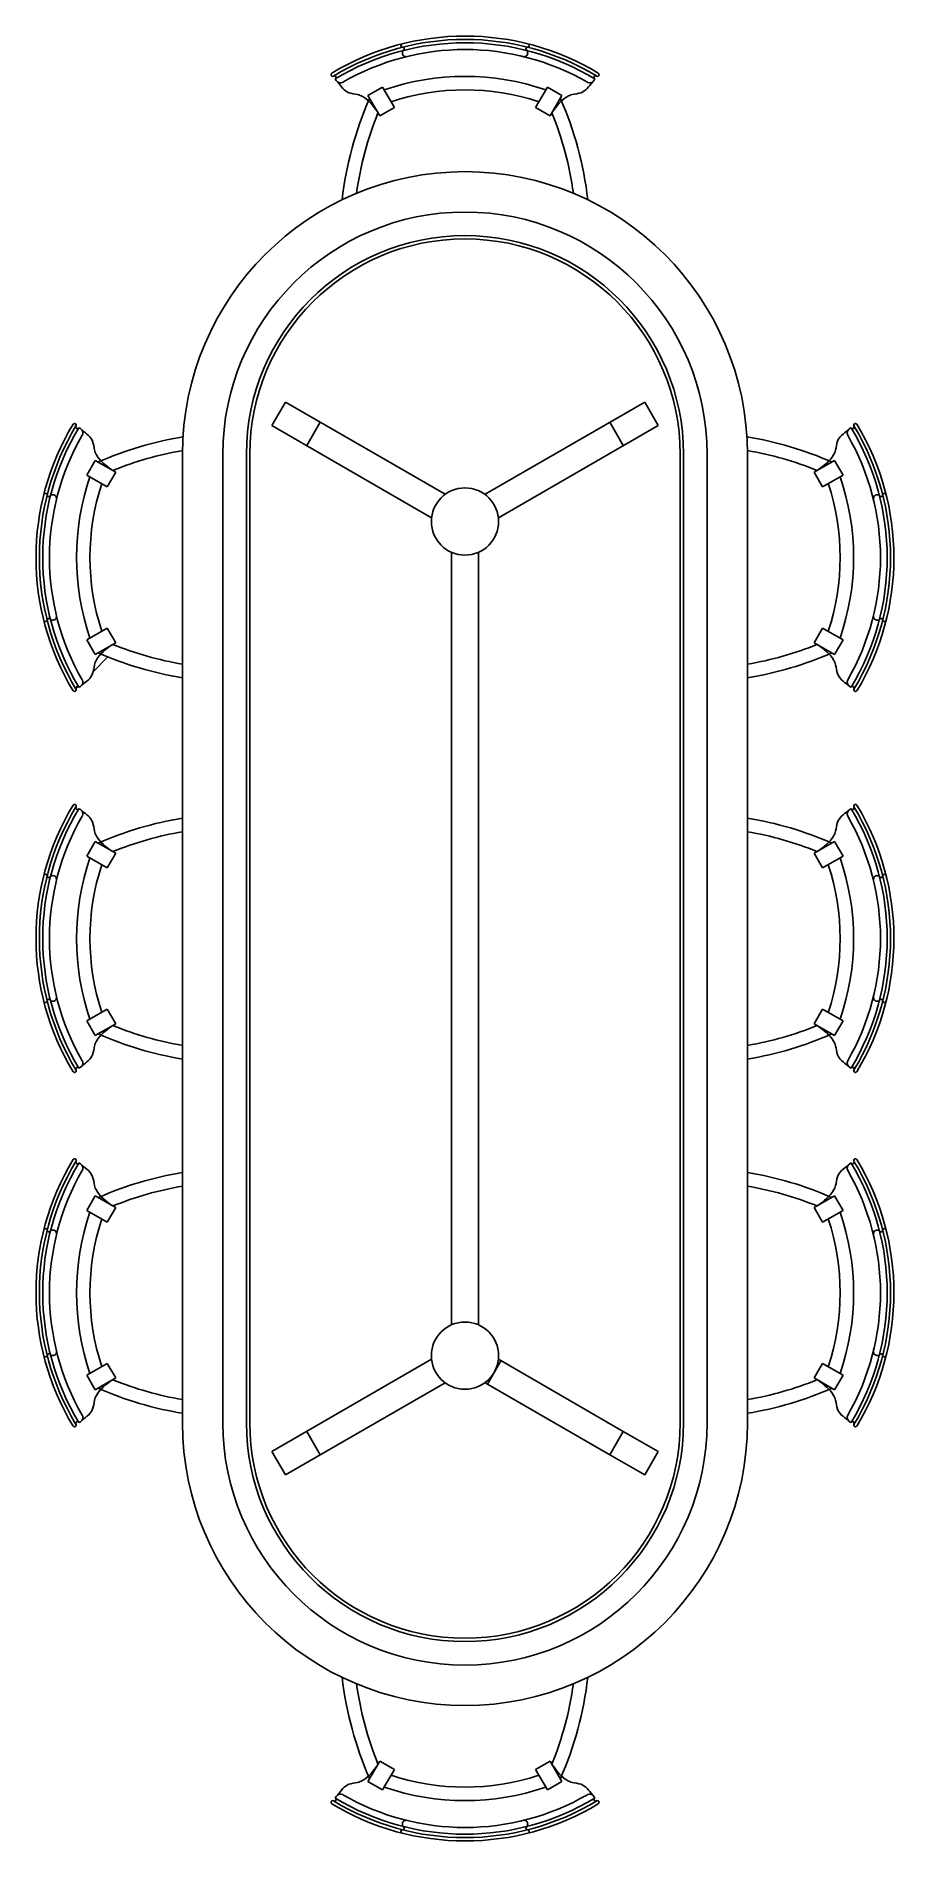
# Model space of a CAD drawing. Header units: inches. Extents: x 704 to 767, y 405 to 539.
import ezdxf

# ---------------------------------------------------------------- set-up
doc = ezdxf.new("R2010")
doc.units = ezdxf.units.IN
doc.header["$MEASUREMENT"] = 0

msp = doc.modelspace()

# ---------------------------------------------------------------- linework, layer by layer
for p, q in [((730.94, 537.67), (730.94, 537.8)), ((740.25, 537.67), (740.25, 537.8)), ((726.02, 535.58), (725.95, 535.69)), ((745.18, 535.58), (745.24, 535.69)), ((728.38, 534.47), (729.47, 535.09)), ((729.26, 532.95), (728.38, 534.47)), ((730.34, 533.58), (729.47, 535.09)), ((740.84, 533.58), (741.72, 535.09)), ((742.8, 534.47), (741.72, 535.09)), ((741.93, 532.95), (742.8, 534.47)), ((729.26, 532.95), (730.34, 533.58)), ((741.93, 532.95), (740.84, 533.58)), ((722.24, 511.67), (721.24, 509.94)), ((734.11, 504.82), (722.24, 511.67)), ((737.08, 504.82), (748.95, 511.67)), ((748.95, 511.67), (749.95, 509.94)), ((707, 509.7), (706.89, 509.77)), ((733.11, 503.08), (721.24, 509.94)), ((724.83, 510.17), (723.83, 508.44)), ((738.08, 503.08), (749.95, 509.94)), ((746.35, 510.17), (747.35, 508.44)), ((764.19, 509.7), (764.29, 509.77)), ((708.11, 507.33), (707.49, 506.25)), ((709.63, 506.46), (708.11, 507.33)), ((761.56, 506.46), (763.07, 507.33)), ((763.07, 507.33), (763.7, 506.25)), ((709, 505.38), (707.49, 506.25)), ((709.63, 506.46), (709, 505.38)), ((761.56, 506.46), (762.18, 505.38)), ((762.18, 505.38), (763.7, 506.25)), ((704.91, 504.78), (704.78, 504.78)), ((766.28, 504.78), (766.4, 504.78)), ((734.59, 443.1), (734.59, 500.51)), ((736.59, 443.1), (736.59, 500.51)), ((704.91, 495.46), (704.78, 495.47)), ((766.28, 495.46), (766.4, 495.47)), ((709, 494.87), (707.49, 494)), ((708.11, 492.92), (707.49, 494)), ((709.63, 493.79), (708.11, 492.92)), ((709.63, 493.79), (709, 494.87)), ((761.56, 493.79), (762.18, 494.87)), ((761.56, 493.79), (763.07, 492.92)), ((762.18, 494.87), (763.7, 494)), ((763.07, 492.92), (763.7, 494)), ((707.95, 491.63), (709.05, 492.74)), ((706.67, 490.36), (706.84, 490.53)), ((707, 490.54), (706.89, 490.48)), ((764.19, 490.54), (764.29, 490.48)), ((707, 481.39), (706.89, 481.45)), ((764.19, 481.39), (764.29, 481.45)), ((708.11, 479.01), (707.49, 477.93)), ((709.63, 478.14), (708.11, 479.01)), ((761.56, 478.14), (763.07, 479.01)), ((763.07, 479.01), (763.7, 477.93)), ((709, 477.06), (707.49, 477.93)), ((709.63, 478.14), (709, 477.06)), ((761.56, 478.14), (762.18, 477.06)), ((762.18, 477.06), (763.7, 477.93)), ((704.91, 476.47), (704.78, 476.46)), ((766.28, 476.47), (766.4, 476.46)), ((704.91, 467.15), (704.78, 467.15)), ((766.28, 467.15), (766.4, 467.15)), ((709, 466.55), (707.49, 465.68)), ((708.11, 464.6), (707.49, 465.68)), ((709.63, 465.47), (709, 466.55)), ((761.56, 465.47), (762.18, 466.55)), ((762.18, 466.55), (763.7, 465.68)), ((763.07, 464.6), (763.7, 465.68)), ((709.63, 465.47), (708.11, 464.6)), ((761.56, 465.47), (763.07, 464.6)), ((707, 462.23), (706.89, 462.16)), ((764.19, 462.23), (764.29, 462.16)), ((707, 455.05), (706.89, 455.12)), ((764.19, 455.05), (764.29, 455.12)), ((708.11, 452.68), (707.49, 451.6)), ((709.63, 451.8), (708.11, 452.68)), ((761.56, 451.8), (763.07, 452.68)), ((763.07, 452.68), (763.7, 451.6)), ((709, 450.72), (707.49, 451.6)), ((709.63, 451.8), (709, 450.72)), ((761.56, 451.8), (762.18, 450.72)), ((762.18, 450.72), (763.7, 451.6)), ((704.91, 450.13), (704.78, 450.13)), ((766.28, 450.13), (766.4, 450.13)), ((704.91, 440.82), (704.78, 440.82)), ((709, 440.22), (707.49, 439.34)), ((709.63, 439.14), (709, 440.22)), ((733.11, 440.53), (721.24, 433.67)), ((737.26, 438.69), (738.26, 440.42)), ((738.08, 440.53), (747.35, 435.17)), ((761.56, 439.14), (762.18, 440.22)), ((762.18, 440.22), (763.7, 439.34)), ((766.28, 440.82), (766.4, 440.82)), ((708.11, 438.26), (707.49, 439.34)), ((709.63, 439.14), (708.11, 438.26)), ((734.11, 438.79), (722.24, 431.94)), ((737.08, 438.79), (746.35, 433.44)), ((761.56, 439.14), (763.07, 438.26)), ((763.07, 438.26), (763.7, 439.34)), ((707, 435.89), (706.89, 435.83)), ((724.83, 433.44), (723.83, 435.17)), ((746.35, 433.44), (747.35, 435.17)), ((747.35, 435.17), (749.95, 433.67)), ((764.19, 435.89), (764.29, 435.83)), ((722.24, 431.94), (721.24, 433.67)), ((746.35, 433.44), (748.95, 431.94)), ((748.95, 431.94), (749.95, 433.67)), ((729.26, 410.66), (728.38, 409.14)), ((729.26, 410.66), (730.34, 410.03)), ((741.93, 410.66), (740.84, 410.03)), ((741.93, 410.66), (742.8, 409.14)), ((728.38, 409.14), (729.47, 408.52)), ((730.34, 410.03), (729.47, 408.52)), ((740.84, 410.03), (741.72, 408.52)), ((742.8, 409.14), (741.72, 408.52)), ((726.02, 408.03), (725.95, 407.92)), ((745.18, 408.03), (745.24, 407.92)), ((730.94, 405.94), (730.94, 405.81)), ((740.25, 405.94), (740.25, 405.81))]:
    msp.add_line(p, q)
for points in [[(714.59, 507.8, -1), (756.59, 507.8), (756.59, 435.8, -1), (714.59, 435.8)], [(717.59, 507.8, -1), (753.59, 507.8), (753.59, 435.8, -1), (717.59, 435.8)], [(719.34, 507.8, -1), (751.84, 507.8), (751.84, 435.8, -1), (719.34, 435.8)], [(719.59, 507.8, -1), (751.59, 507.8), (751.59, 435.8, -1), (719.59, 435.8)]]:
    msp.add_lwpolyline(points, format="xyb", close=True)
for centre in [(735.59, 502.8), (735.59, 440.8)]:
    msp.add_circle(centre, 2.5)
for centre, radius, start, end in [((735.6, 519.71), 19.17, 58.902, 121.1196), ((735.6, 519.71), 18.92, 58.902, 121.1196), ((735.6, 519.71), 18.67, 58.902, 121.1196), ((730.95, 538.18), 0.128, 115.8897, 267.354), ((730.95, 537.92), 0.125, 268.2358, 88.4847), ((740.25, 537.92), 0.125, 91.5153, 271.7642), ((740.24, 538.18), 0.128, 272.646, 64.1103), ((735.6, 519.71), 18.17, 59.9747, 120.0253), ((731.21, 537.62), 0.276, 168.8663, 289.548), ((739.98, 537.62), 0.276, 250.452, 11.1337), ((725.76, 536.01), 0.125, 119.4571, 300.8601), ((725.89, 535.8), 0.125, 300.805, 121.054), ((726.34, 535.76), 0.367, 209.3011, 297.8056), ((735.59, 517.38), 18.5, 71.0753, 108.9247), ((744.86, 535.76), 0.367, 242.1944, 330.6989), ((745.3, 535.8), 0.125, 58.946, 239.195), ((745.43, 536.01), 0.125, 239.1399, 60.5429), ((752.36, 523.75), 26.07, 156.2506, 173.4699), ((735.59, 517.38), 17.5, 71.7169, 108.2831), ((718.82, 523.75), 26.07, 6.5379, 23.7494), ((752.36, 523.75), 25.07, 157.9453, 172.1032), ((718.82, 523.75), 25.07, 7.9039, 22.0547), ((722.87, 500.12), 19.17, 148.8804, 211.098), ((722.87, 500.12), 18.92, 148.8804, 211.098), ((722.87, 500.12), 18.67, 148.8804, 211.098), ((706.57, 509.96), 0.125, 329.1399, 150.5429), ((706.78, 509.83), 0.125, 148.946, 329.195), ((764.4, 509.83), 0.125, 210.805, 31.054), ((748.31, 500.12), 18.67, 328.902, 31.1196), ((764.62, 509.96), 0.125, 29.4571, 210.8601), ((748.31, 500.12), 18.92, 328.902, 31.1196), ((748.31, 500.12), 19.17, 328.902, 31.1196), ((722.87, 500.12), 18.17, 149.9747, 210.0253), ((706.82, 509.38), 0.367, 332.1944, 60.6989), ((718.83, 483.36), 26.07, 99.2652, 113.7494), ((752.36, 483.36), 26.07, 66.2506, 80.7348), ((764.37, 509.38), 0.367, 119.3011, 207.8056), ((748.31, 500.12), 18.17, 329.9747, 30.0253), ((718.83, 483.36), 25.07, 99.7249, 112.0547), ((752.36, 483.36), 25.07, 67.9453, 80.2751), ((725.21, 500.13), 18.5, 161.0753, 198.9247), ((745.98, 500.13), 18.5, 341.0753, 18.9247), ((704.4, 504.76), 0.128, 2.646, 154.1103), ((704.66, 504.77), 0.125, 181.5153, 1.7642), ((704.96, 504.51), 0.276, 340.452, 101.1337), ((725.21, 500.13), 17.5, 161.7169, 198.2831), ((745.98, 500.13), 17.5, 341.7169, 18.2831), ((766.23, 504.51), 0.276, 78.8663, 199.548), ((766.53, 504.77), 0.125, 178.2358, 358.4847), ((766.78, 504.76), 0.128, 25.8897, 177.354), ((704.4, 495.48), 0.128, 205.8897, 357.354), ((704.66, 495.47), 0.125, 358.2358, 178.4847), ((704.96, 495.74), 0.276, 258.8663, 19.548), ((766.23, 495.74), 0.276, 160.452, 281.1337), ((766.53, 495.47), 0.125, 1.5153, 181.7642), ((766.78, 495.48), 0.128, 182.646, 334.1103), ((718.83, 516.9), 25.07, 247.9453, 260.2714), ((752.36, 516.9), 25.07, 279.7286, 292.0547), ((718.83, 516.9), 26.07, 246.2506, 260.6481), ((752.36, 516.9), 26.07, 279.3519, 293.7494), ((706.82, 490.86), 0.367, 299.3011, 27.8056), ((764.37, 490.86), 0.367, 152.1944, 240.6989), ((706.57, 490.29), 0.125, 209.4571, 30.8601), ((706.78, 490.41), 0.125, 30.805, 211.054), ((764.4, 490.41), 0.125, 328.946, 149.195), ((764.62, 490.29), 0.125, 149.1399, 330.5429), ((722.87, 471.81), 19.17, 148.902, 211.1196), ((722.87, 471.81), 18.92, 148.902, 211.1196), ((706.57, 481.65), 0.125, 329.1399, 150.5429), ((706.78, 481.52), 0.125, 148.946, 329.195), ((764.4, 481.52), 0.125, 210.805, 31.054), ((764.62, 481.65), 0.125, 29.4571, 210.8601), ((748.31, 471.81), 18.92, 328.8804, 31.098), ((748.31, 471.81), 19.17, 328.8804, 31.098), ((722.87, 471.81), 18.67, 148.902, 211.1196), ((722.87, 471.81), 18.17, 149.9747, 210.0253), ((706.82, 481.07), 0.367, 332.1944, 60.6989), ((718.83, 455.03), 26.07, 99.3519, 113.7494), ((752.36, 455.03), 26.07, 66.2506, 80.6481), ((764.37, 481.07), 0.367, 119.3011, 207.8056), ((748.31, 471.81), 18.17, 329.9747, 30.0253), ((748.31, 471.81), 18.67, 328.8804, 31.098), ((718.83, 455.03), 25.07, 99.7286, 112.0547), ((752.36, 455.03), 25.07, 67.9453, 80.2714), ((725.21, 471.8), 18.5, 161.0753, 198.9247), ((745.98, 471.8), 18.5, 341.0753, 18.9247), ((704.4, 476.45), 0.128, 2.646, 154.1103), ((704.66, 476.46), 0.125, 181.5153, 1.7642), ((704.96, 476.2), 0.276, 340.452, 101.1337), ((725.21, 471.8), 17.5, 161.7169, 198.2831), ((745.98, 471.8), 17.5, 341.7169, 18.2831), ((766.23, 476.2), 0.276, 78.8663, 199.548), ((766.53, 476.46), 0.125, 178.2358, 358.4847), ((766.78, 476.45), 0.128, 25.8897, 177.354), ((704.4, 467.17), 0.128, 205.8897, 357.354), ((704.66, 467.16), 0.125, 358.2358, 178.4847), ((704.96, 467.42), 0.276, 258.8663, 19.548), ((766.23, 467.42), 0.276, 160.452, 281.1337), ((766.53, 467.16), 0.125, 1.5153, 181.7642), ((766.78, 467.17), 0.128, 182.646, 334.1103), ((718.83, 488.57), 26.07, 246.2506, 260.6481), ((718.83, 488.57), 25.07, 247.9453, 260.2714), ((752.36, 488.57), 25.07, 279.7286, 292.0547), ((752.36, 488.57), 26.07, 279.3519, 293.7494), ((706.57, 461.97), 0.125, 209.4571, 30.8601), ((706.78, 462.1), 0.125, 30.805, 211.054), ((706.82, 462.55), 0.367, 299.3011, 27.8056), ((764.37, 462.55), 0.367, 152.1944, 240.6989), ((764.4, 462.1), 0.125, 328.946, 149.195), ((764.62, 461.97), 0.125, 149.1399, 330.5429), ((722.87, 445.47), 19.17, 148.902, 211.1196), ((722.87, 445.47), 18.92, 148.902, 211.1196), ((722.87, 445.47), 18.67, 148.902, 211.1196), ((706.57, 455.31), 0.125, 329.1399, 150.5429), ((706.78, 455.18), 0.125, 148.946, 329.195), ((706.82, 454.73), 0.367, 332.1944, 60.6989), ((764.37, 454.73), 0.367, 119.3011, 207.8056), ((764.4, 455.18), 0.125, 210.805, 31.054), ((748.31, 445.47), 18.67, 328.8804, 31.098), ((764.62, 455.31), 0.125, 29.4571, 210.8601), ((748.31, 445.47), 18.92, 328.8804, 31.098), ((748.31, 445.47), 19.17, 328.8804, 31.098), ((722.87, 445.47), 18.17, 149.9747, 210.0253), ((718.83, 428.69), 26.07, 99.3519, 113.7494), ((752.36, 428.69), 26.07, 66.2506, 80.6481), ((748.31, 445.47), 18.17, 329.9747, 30.0253), ((718.83, 428.69), 25.07, 99.7286, 112.0547), ((752.36, 428.69), 25.07, 67.9453, 80.2714), ((725.21, 445.47), 18.5, 161.0753, 198.9247), ((725.21, 445.47), 17.5, 161.7169, 198.2831), ((745.98, 445.47), 17.5, 341.7169, 18.2831), ((745.98, 445.47), 18.5, 341.0753, 18.9247), ((704.4, 450.12), 0.128, 2.646, 154.1103), ((704.66, 450.12), 0.125, 181.5153, 1.7642), ((704.96, 449.86), 0.276, 340.452, 101.1337), ((766.23, 449.86), 0.276, 78.8663, 199.548), ((766.53, 450.12), 0.125, 178.2358, 358.4847), ((766.78, 450.12), 0.128, 25.8897, 177.354), ((704.4, 440.83), 0.128, 205.8897, 357.354), ((704.66, 440.82), 0.125, 358.2358, 178.4847), ((704.96, 441.09), 0.276, 258.8663, 19.548), ((766.23, 441.09), 0.276, 160.452, 281.1337), ((766.53, 440.82), 0.125, 1.5153, 181.7642), ((766.78, 440.83), 0.128, 182.646, 334.1103), ((718.83, 462.24), 25.07, 247.9453, 260.2714), ((752.36, 462.24), 25.07, 279.7286, 292.0547), ((718.83, 462.24), 26.07, 246.2506, 260.6481), ((752.36, 462.24), 26.07, 279.3519, 293.7494), ((706.82, 436.21), 0.367, 299.3011, 27.8056), ((764.37, 436.21), 0.367, 152.1944, 240.6989), ((706.57, 435.64), 0.125, 209.4571, 30.8601), ((706.78, 435.77), 0.125, 30.805, 211.054), ((764.4, 435.77), 0.125, 328.946, 149.195), ((764.62, 435.64), 0.125, 149.1399, 330.5429), ((752.36, 419.86), 26.07, 186.5301, 203.7494), ((752.36, 419.86), 25.07, 187.8968, 202.0547), ((718.82, 419.86), 25.07, 337.9453, 352.0961), ((718.82, 419.86), 26.07, 336.2506, 353.4621), ((735.59, 426.23), 17.5, 251.7169, 288.2831), ((725.89, 407.81), 0.125, 238.946, 59.195), ((735.6, 423.9), 18.67, 238.8804, 301.098), ((726.34, 407.85), 0.367, 62.1944, 150.6989), ((735.6, 423.9), 18.17, 239.9747, 300.0253), ((735.59, 426.23), 18.5, 251.0753, 288.9247), ((744.86, 407.85), 0.367, 29.3011, 117.8056), ((745.3, 407.81), 0.125, 120.805, 301.054), ((725.76, 407.6), 0.125, 59.1399, 240.5429), ((735.6, 423.9), 19.17, 238.8804, 301.098), ((735.6, 423.9), 18.92, 238.8804, 301.098), ((745.43, 407.6), 0.125, 299.4571, 120.8601), ((730.95, 405.43), 0.128, 92.646, 244.1103), ((731.21, 405.99), 0.276, 70.452, 191.1337), ((730.95, 405.69), 0.125, 271.5153, 91.7642), ((739.98, 405.99), 0.276, 348.8663, 109.548), ((740.25, 405.69), 0.125, 88.2358, 268.4847), ((740.24, 405.43), 0.128, 295.8897, 87.354)]:
    msp.add_arc(centre, radius, start, end)
for points in [[(726.15, 535.45), (726.95, 534.67), (727.61, 534.53), (727.97, 534.39), (729.09, 533.24)], [(745.06, 535.46), (744.22, 534.67), (743.56, 534.53), (743.21, 534.39), (742.09, 533.24)], [(707.13, 509.57), (707.91, 508.76), (708.05, 508.1), (708.19, 507.75), (709.34, 506.63)], [(764.05, 509.57), (763.28, 508.76), (763.14, 508.1), (762.99, 507.75), (761.84, 506.63)], [(707.13, 490.66), (707.91, 491.49), (708.05, 492.15), (708.19, 492.51), (709.34, 493.63)], [(764.06, 490.66), (763.28, 491.49), (763.14, 492.15), (762.99, 492.51), (761.84, 493.63)], [(707.13, 481.27), (707.91, 480.44), (708.05, 479.78), (708.19, 479.42), (709.34, 478.3)], [(764.06, 481.27), (763.28, 480.44), (763.14, 479.78), (762.99, 479.42), (761.84, 478.3)], [(707.13, 462.36), (707.91, 463.17), (708.05, 463.83), (708.19, 464.18), (709.34, 465.3)], [(764.05, 462.36), (763.28, 463.17), (763.14, 463.83), (762.99, 464.18), (761.84, 465.3)], [(707.13, 454.93), (707.91, 454.1), (708.05, 453.44), (708.19, 453.09), (709.34, 451.97)], [(764.06, 454.93), (763.28, 454.1), (763.14, 453.44), (762.99, 453.09), (761.84, 451.97)], [(707.13, 436.02), (707.91, 436.83), (708.05, 437.49), (708.19, 437.85), (709.34, 438.97)], [(764.05, 436.02), (763.28, 436.83), (763.14, 437.49), (762.99, 437.85), (761.84, 438.97)], [(726.15, 408.16), (726.95, 408.94), (727.61, 409.08), (727.97, 409.22), (729.09, 410.37)], [(745.06, 408.15), (744.22, 408.94), (743.56, 409.08), (743.21, 409.22), (742.09, 410.37)]]:
    msp.add_spline(points, degree=3)

doc.saveas('drawing.dxf')
